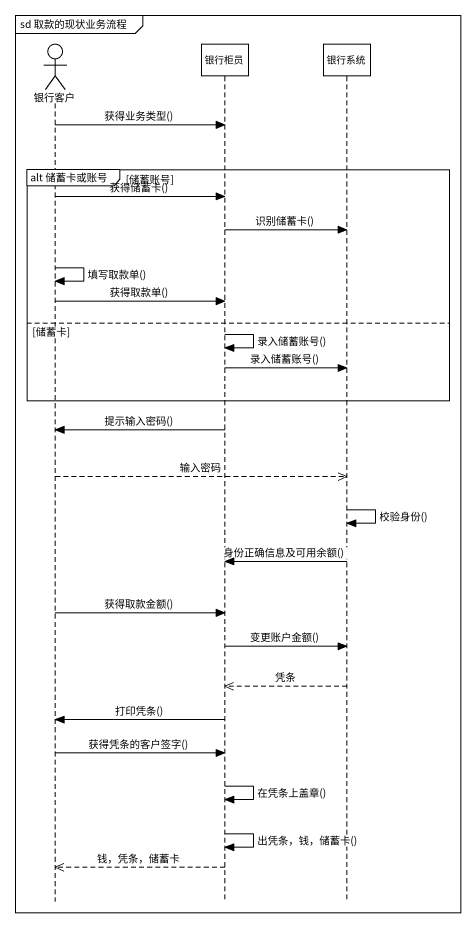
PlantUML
@startuml
mainframe sd 取款的现状业务流程
hide footbox
actor 银行客户
participant 银行柜员
participant 银行系统

银行客户 -> 银行柜员 : 获得业务类型()
group alt 储蓄卡或账号 [储蓄账号]
  银行客户 -> 银行柜员 : 获得储蓄卡()
  银行柜员 -> 银行系统 : 识别储蓄卡()
  银行客户 -> 银行客户 : 填写取款单()
  银行客户 -> 银行柜员 : 获得取款单()
else 储蓄卡
  银行柜员 -> 银行柜员 : 录入储蓄账号()
  银行柜员 -> 银行系统 : 录入储蓄账号()
end
银行柜员 -> 银行客户 : 提示输入密码()
银行客户 -->> 银行系统 : 输入密码
银行系统 -> 银行系统 : 校验身份()
银行系统 -> 银行柜员 : 身份正确信息及可用余额()
银行客户 -> 银行柜员 : 获得取款金额()
银行柜员 -> 银行系统 : 变更账户金额()
银行系统 -->> 银行柜员 : 凭条
银行柜员 -> 银行客户 : 打印凭条()
银行客户 -> 银行柜员 : 获得凭条的客户签字()
银行柜员 -> 银行柜员 : 在凭条上盖章()
银行柜员 -> 银行柜员 : 出凭条，钱，储蓄卡()
银行柜员 -->> 银行客户 : 钱，凭条，储蓄卡
@enduml
